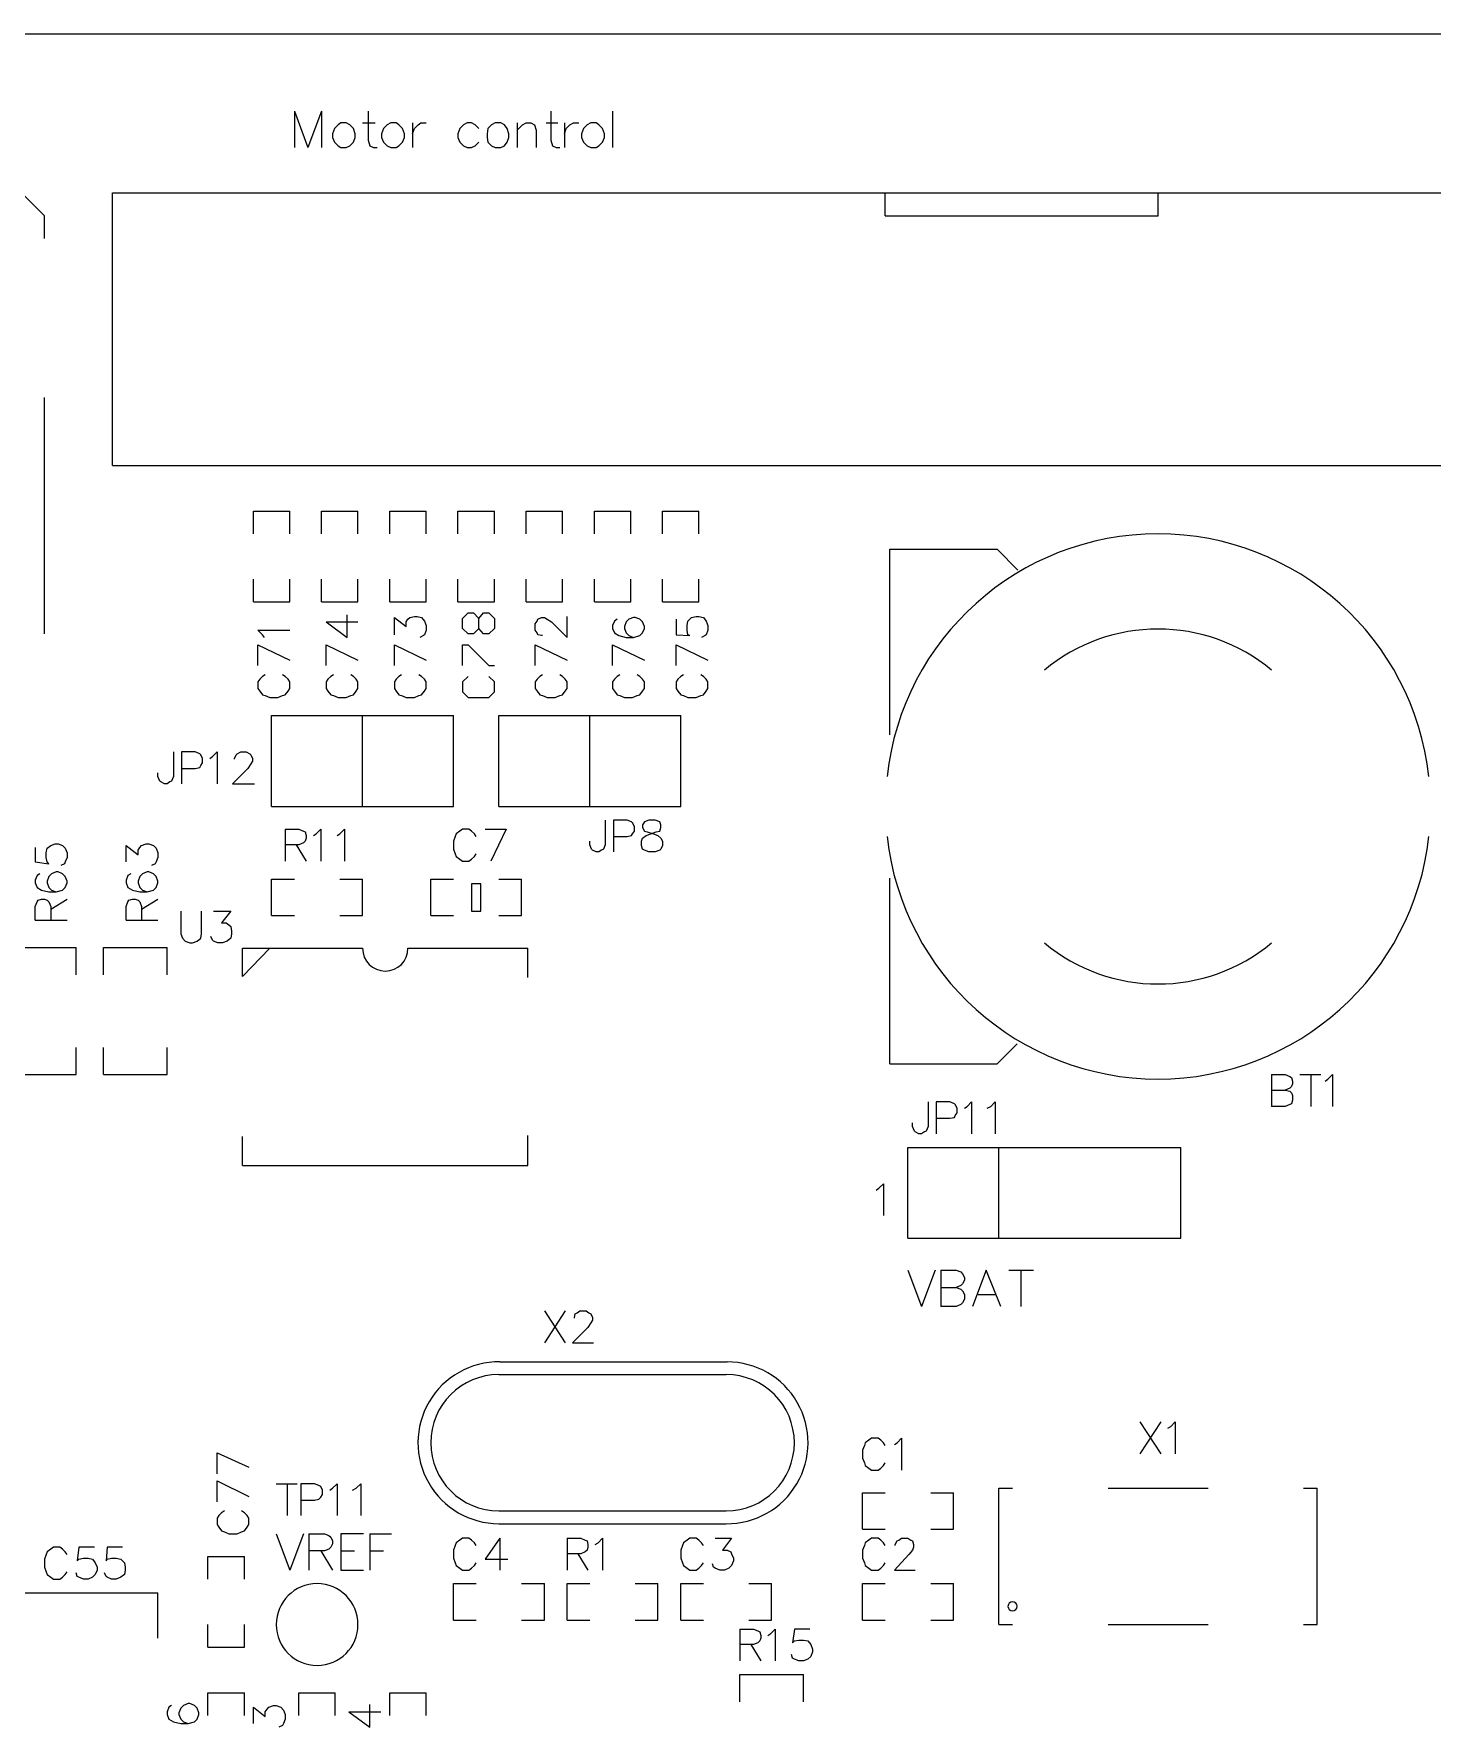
# Model space of a CAD drawing. Extents: x 38.11 to 42.78, y 50.2 to 57.
# Drawn here: x 39.714 to 41.252, y 55.135 to 57 of the extents above; entities that cross this region are included whole.
import ezdxf

# ---------------------------------------------------------------- set-up
doc = ezdxf.new("R2010")
doc.units = 0
doc.layers.get('0').update_dxf_attribs({"linetype": 'CONTINUOUS'})
doc.layers.add('gm1', color=3, linetype='CONTINUOUS')
doc.layers.add('gto', color=1, linetype='CONTINUOUS')

# ---------------------------------------------------------------- blocks, each defined once
blk = doc.blocks.new('D92')
blk.add_lwpolyline([(-0.005, -0.015), (0.005, -0.015), (0.005, 0.015), (-0.005, 0.015)], close=True)

msp = doc.modelspace()

# ---------------------------------------------------------------- linework, layer by layer
at = {"layer": 'gm1', "color": 3}
msp.add_lwpolyline([(38.15, 50.2), (38.15, 57), (42.65, 57)], dxfattribs=at)
at = {"layer": 'gto', "color": 1}
for points in [[(38.15, 50.2), (38.15, 57), (42.65, 57)], [(40, 56.915), (40, 56.875)], [(40, 56.915), (40.015, 56.875)], [(40.03, 56.915), (40.015, 56.875)], [(40.03, 56.915), (40.03, 56.875)], [(40.051, 56.902), (40.048, 56.9), (40.044, 56.896), (40.042, 56.89), (40.042, 56.886), (40.044, 56.881), (40.048, 56.877), (40.051, 56.875), (40.057, 56.875), (40.061, 56.877), (40.065, 56.881), (40.067, 56.886), (40.067, 56.89), (40.065, 56.896), (40.061, 56.9), (40.057, 56.902), (40.051, 56.902)], [(40.075, 56.902), (40.089, 56.902)], [(40.081, 56.915), (40.081, 56.883), (40.083, 56.877), (40.087, 56.875), (40.091, 56.875)], [(40.106, 56.902), (40.102, 56.9), (40.098, 56.896), (40.096, 56.89), (40.096, 56.886), (40.098, 56.881), (40.102, 56.877), (40.106, 56.875), (40.112, 56.875), (40.115, 56.877), (40.119, 56.881), (40.121, 56.886), (40.121, 56.89), (40.119, 56.896), (40.115, 56.9), (40.112, 56.902), (40.106, 56.902)], [(40.13, 56.902), (40.13, 56.875)], [(40.13, 56.89), (40.132, 56.896), (40.136, 56.9), (40.139, 56.902), (40.145, 56.902)], [(40.203, 56.896), (40.199, 56.9), (40.195, 56.902), (40.19, 56.902), (40.186, 56.9), (40.182, 56.896), (40.18, 56.89), (40.18, 56.886), (40.182, 56.881), (40.186, 56.877), (40.19, 56.875), (40.195, 56.875), (40.199, 56.877), (40.203, 56.881)], [(40.221, 56.902), (40.217, 56.9), (40.213, 56.896), (40.212, 56.89), (40.212, 56.886), (40.213, 56.881), (40.217, 56.877), (40.221, 56.875), (40.227, 56.875), (40.231, 56.877), (40.234, 56.881), (40.236, 56.886), (40.236, 56.89), (40.234, 56.896), (40.231, 56.9), (40.227, 56.902), (40.221, 56.902)], [(40.245, 56.902), (40.245, 56.875)], [(40.245, 56.894), (40.251, 56.9), (40.255, 56.902), (40.26, 56.902), (40.264, 56.9), (40.266, 56.894), (40.266, 56.875)], [(40.277, 56.902), (40.29, 56.902)], [(40.282, 56.915), (40.282, 56.883), (40.284, 56.877), (40.288, 56.875), (40.292, 56.875)], [(40.297, 56.902), (40.297, 56.875)], [(40.297, 56.89), (40.299, 56.896), (40.303, 56.9), (40.307, 56.902), (40.313, 56.902)], [(40.326, 56.902), (40.322, 56.9), (40.318, 56.896), (40.316, 56.89), (40.316, 56.886), (40.318, 56.881), (40.322, 56.877), (40.326, 56.875), (40.332, 56.875), (40.335, 56.877), (40.339, 56.881), (40.341, 56.886), (40.341, 56.89), (40.339, 56.896), (40.335, 56.9), (40.332, 56.902), (40.326, 56.902)], [(40.35, 56.915), (40.35, 56.875)], [(39.7, 56.825), (39.725, 56.8)], [(39.8, 56.525), (39.8, 56.825), (40.65, 56.825)], [(40.65, 56.8), (40.65, 56.825)], [(40.65, 56.825), (40.95, 56.825)], [(40.95, 56.8), (40.95, 56.825)], [(40.95, 56.825), (41.8, 56.825)], [(39.725, 56.775), (39.725, 56.8)], [(40.65, 56.8), (40.95, 56.8)], [(39.725, 56.34), (39.725, 56.6)], [(39.8, 56.525), (41.8, 56.525)], [(39.955, 56.45), (39.955, 56.475), (39.995, 56.475)], [(39.995, 56.45), (39.995, 56.475)], [(40.03, 56.45), (40.03, 56.475), (40.07, 56.475)], [(40.07, 56.45), (40.07, 56.475)], [(40.105, 56.475), (40.145, 56.475)], [(40.105, 56.45), (40.105, 56.475)], [(40.145, 56.45), (40.145, 56.475)], [(40.18, 56.475), (40.22, 56.475)], [(40.18, 56.45), (40.18, 56.475)], [(40.22, 56.45), (40.22, 56.475)], [(40.255, 56.45), (40.255, 56.475), (40.295, 56.475)], [(40.295, 56.45), (40.295, 56.475)], [(40.33, 56.45), (40.33, 56.475), (40.37, 56.475)], [(40.37, 56.45), (40.37, 56.475)], [(40.405, 56.45), (40.405, 56.475), (40.445, 56.475)], [(40.445, 56.45), (40.445, 56.475)], [(40.655, 56.229), (40.655, 56.433), (40.773, 56.433)], [(40.773, 56.433), (40.796, 56.41)], [(39.955, 56.375), (39.955, 56.4)], [(39.995, 56.375), (39.995, 56.4)], [(40.03, 56.375), (40.03, 56.4)], [(40.07, 56.375), (40.07, 56.4)], [(40.105, 56.375), (40.105, 56.4)], [(40.105, 56.375), (40.145, 56.375), (40.145, 56.4)], [(40.18, 56.375), (40.18, 56.4)], [(40.18, 56.375), (40.22, 56.375), (40.22, 56.4)], [(40.255, 56.375), (40.255, 56.4)], [(40.295, 56.375), (40.295, 56.4)], [(40.33, 56.375), (40.33, 56.4)], [(40.37, 56.375), (40.37, 56.4)], [(40.405, 56.375), (40.405, 56.4)], [(40.445, 56.375), (40.445, 56.4)], [(39.955, 56.375), (39.995, 56.375)], [(40.03, 56.375), (40.07, 56.375)], [(40.035, 56.353), (40.058, 56.336), (40.058, 56.361)], [(40.191, 56.34), (40.185, 56.346), (40.185, 56.357), (40.191, 56.363), (40.197, 56.363), (40.203, 56.357), (40.208, 56.363), (40.214, 56.363), (40.22, 56.357), (40.22, 56.346), (40.214, 56.34), (40.208, 56.34), (40.203, 56.346), (40.197, 56.34), (40.191, 56.34)], [(40.255, 56.375), (40.295, 56.375)], [(40.33, 56.375), (40.37, 56.375)], [(40.405, 56.375), (40.445, 56.375)], [(39.967, 56.336), (39.965, 56.339), (39.96, 56.344), (39.995, 56.344)], [(40.035, 56.353), (40.07, 56.353)], [(40.11, 56.339), (40.11, 56.358), (40.123, 56.348), (40.123, 56.353), (40.125, 56.356), (40.127, 56.358), (40.132, 56.359), (40.135, 56.359), (40.14, 56.358), (40.143, 56.354), (40.145, 56.349), (40.145, 56.344), (40.143, 56.339), (40.142, 56.338), (40.138, 56.336)], [(40.203, 56.346), (40.203, 56.357)], [(40.273, 56.338), (40.272, 56.338), (40.268, 56.339), (40.267, 56.341), (40.265, 56.344), (40.265, 56.351), (40.267, 56.354), (40.268, 56.356), (40.272, 56.358), (40.275, 56.358), (40.278, 56.356), (40.283, 56.353), (40.3, 56.336), (40.3, 56.359)], [(40.355, 56.356), (40.352, 56.354), (40.35, 56.349), (40.35, 56.346), (40.352, 56.341), (40.357, 56.338), (40.365, 56.336), (40.373, 56.336), (40.38, 56.338), (40.383, 56.341), (40.385, 56.346), (40.385, 56.348), (40.383, 56.353), (40.38, 56.356), (40.375, 56.358), (40.373, 56.358), (40.368, 56.356), (40.365, 56.353), (40.363, 56.348), (40.363, 56.346), (40.365, 56.341), (40.368, 56.338), (40.373, 56.336)], [(40.42, 56.356), (40.42, 56.339), (40.435, 56.338), (40.433, 56.339), (40.432, 56.344), (40.432, 56.349), (40.433, 56.354), (40.437, 56.358), (40.442, 56.359), (40.445, 56.359), (40.45, 56.358), (40.453, 56.354), (40.455, 56.349), (40.455, 56.344), (40.453, 56.339), (40.452, 56.338), (40.448, 56.336)], [(39.96, 56.328), (39.995, 56.311)], [(39.96, 56.305), (39.96, 56.328)], [(40.035, 56.328), (40.07, 56.311)], [(40.035, 56.305), (40.035, 56.328)], [(40.11, 56.328), (40.145, 56.311)], [(40.11, 56.305), (40.11, 56.328)], [(40.185, 56.305), (40.185, 56.328), (40.191, 56.328), (40.214, 56.305), (40.22, 56.305)], [(40.265, 56.328), (40.3, 56.311)], [(40.265, 56.305), (40.265, 56.328)], [(40.35, 56.328), (40.385, 56.311)], [(40.35, 56.305), (40.35, 56.328)], [(40.42, 56.328), (40.455, 56.311)], [(40.42, 56.305), (40.42, 56.328)], [(39.968, 56.295), (39.965, 56.293), (39.962, 56.29), (39.96, 56.287), (39.96, 56.28), (39.962, 56.277), (39.965, 56.273), (39.968, 56.272), (39.973, 56.27), (39.982, 56.27), (39.987, 56.272), (39.99, 56.273), (39.993, 56.277), (39.995, 56.28), (39.995, 56.287), (39.993, 56.29), (39.99, 56.293), (39.987, 56.295)], [(40.043, 56.295), (40.04, 56.293), (40.037, 56.29), (40.035, 56.287), (40.035, 56.28), (40.037, 56.277), (40.04, 56.273), (40.043, 56.272), (40.048, 56.27), (40.057, 56.27), (40.062, 56.272), (40.065, 56.273), (40.068, 56.277), (40.07, 56.28), (40.07, 56.287), (40.068, 56.29), (40.065, 56.293), (40.062, 56.295)], [(40.118, 56.295), (40.115, 56.293), (40.112, 56.29), (40.11, 56.287), (40.11, 56.28), (40.112, 56.277), (40.115, 56.273), (40.118, 56.272), (40.123, 56.27), (40.132, 56.27), (40.137, 56.272), (40.14, 56.273), (40.143, 56.277), (40.145, 56.28), (40.145, 56.287), (40.143, 56.29), (40.14, 56.293), (40.137, 56.295)], [(40.191, 56.293), (40.185, 56.287), (40.185, 56.276), (40.191, 56.27), (40.214, 56.27), (40.22, 56.276), (40.22, 56.287), (40.214, 56.293)], [(40.273, 56.295), (40.27, 56.293), (40.267, 56.29), (40.265, 56.287), (40.265, 56.28), (40.267, 56.277), (40.27, 56.273), (40.273, 56.272), (40.278, 56.27), (40.287, 56.27), (40.292, 56.272), (40.295, 56.273), (40.298, 56.277), (40.3, 56.28), (40.3, 56.287), (40.298, 56.29), (40.295, 56.293), (40.292, 56.295)], [(40.358, 56.295), (40.355, 56.293), (40.352, 56.29), (40.35, 56.287), (40.35, 56.28), (40.352, 56.277), (40.355, 56.273), (40.358, 56.272), (40.363, 56.27), (40.372, 56.27), (40.377, 56.272), (40.38, 56.273), (40.383, 56.277), (40.385, 56.28), (40.385, 56.287), (40.383, 56.29), (40.38, 56.293), (40.377, 56.295)], [(40.428, 56.295), (40.425, 56.293), (40.422, 56.29), (40.42, 56.287), (40.42, 56.28), (40.422, 56.277), (40.425, 56.273), (40.428, 56.272), (40.433, 56.27), (40.442, 56.27), (40.447, 56.272), (40.45, 56.273), (40.453, 56.277), (40.455, 56.28), (40.455, 56.287), (40.453, 56.29), (40.45, 56.293), (40.447, 56.295)], [(39.975, 56.25), (40.175, 56.25)], [(39.975, 56.15), (39.975, 56.25)], [(39.975, 56.15), (40.175, 56.15), (40.175, 56.25)], [(40.075, 56.15), (40.075, 56.25)], [(40.225, 56.25), (40.425, 56.25)], [(40.225, 56.15), (40.225, 56.25)], [(40.225, 56.15), (40.425, 56.15), (40.425, 56.25)], [(40.325, 56.15), (40.325, 56.25)], [(39.867, 56.21), (39.867, 56.183), (39.865, 56.178), (39.863, 56.177), (39.86, 56.175), (39.857, 56.175), (39.853, 56.177), (39.852, 56.178), (39.85, 56.183), (39.85, 56.187)], [(39.876, 56.192), (39.891, 56.192), (39.896, 56.193), (39.897, 56.195), (39.899, 56.198), (39.899, 56.203), (39.897, 56.207), (39.896, 56.208), (39.891, 56.21), (39.876, 56.21), (39.876, 56.175)], [(39.907, 56.203), (39.91, 56.205), (39.915, 56.21), (39.915, 56.175)], [(39.934, 56.202), (39.934, 56.203), (39.936, 56.207), (39.937, 56.208), (39.941, 56.21), (39.947, 56.21), (39.951, 56.208), (39.952, 56.207), (39.954, 56.203), (39.954, 56.2), (39.952, 56.197), (39.949, 56.192), (39.932, 56.175), (39.956, 56.175)], [(39.99, 56.125), (39.99, 56.09)], [(39.99, 56.125), (40.005, 56.125), (40.01, 56.123), (40.012, 56.122), (40.013, 56.118), (40.013, 56.115), (40.012, 56.112), (40.01, 56.11), (40.005, 56.108), (39.99, 56.108)], [(40.021, 56.118), (40.024, 56.12), (40.029, 56.125), (40.029, 56.09)], [(40.047, 56.118), (40.05, 56.12), (40.055, 56.125), (40.055, 56.09)], [(40.2, 56.117), (40.198, 56.12), (40.195, 56.123), (40.192, 56.125), (40.185, 56.125), (40.182, 56.123), (40.178, 56.12), (40.177, 56.117), (40.175, 56.112), (40.175, 56.103), (40.177, 56.098), (40.178, 56.095), (40.182, 56.092), (40.185, 56.09), (40.192, 56.09), (40.195, 56.092), (40.198, 56.095), (40.2, 56.098)], [(40.21, 56.125), (40.233, 56.125)], [(40.233, 56.125), (40.216, 56.09)], [(40.342, 56.135), (40.342, 56.108), (40.34, 56.103), (40.338, 56.102), (40.335, 56.1), (40.332, 56.1), (40.328, 56.102), (40.327, 56.103), (40.325, 56.108), (40.325, 56.112)], [(40.351, 56.117), (40.366, 56.117), (40.371, 56.118), (40.372, 56.12), (40.374, 56.123), (40.374, 56.128), (40.372, 56.132), (40.371, 56.133), (40.366, 56.135), (40.351, 56.135), (40.351, 56.1)], [(40.39, 56.135), (40.385, 56.133), (40.383, 56.13), (40.383, 56.127), (40.385, 56.123), (40.388, 56.122), (40.395, 56.12), (40.4, 56.118), (40.403, 56.115), (40.405, 56.112), (40.405, 56.107), (40.403, 56.103), (40.402, 56.102), (40.397, 56.1), (40.39, 56.1), (40.385, 56.102), (40.383, 56.103), (40.382, 56.107), (40.382, 56.112), (40.383, 56.115), (40.387, 56.118), (40.392, 56.12), (40.398, 56.122), (40.402, 56.123), (40.403, 56.127), (40.403, 56.13), (40.402, 56.133), (40.397, 56.135), (40.39, 56.135)], [(39.715, 56.105), (39.715, 56.089), (39.73, 56.087), (39.728, 56.089), (39.727, 56.094), (39.727, 56.099), (39.728, 56.104), (39.732, 56.107), (39.737, 56.109), (39.74, 56.109), (39.745, 56.107), (39.748, 56.104), (39.75, 56.099), (39.75, 56.094), (39.748, 56.089), (39.747, 56.087), (39.743, 56.085)], [(39.815, 56.089), (39.815, 56.107), (39.828, 56.097), (39.828, 56.102), (39.83, 56.105), (39.832, 56.107), (39.837, 56.109), (39.84, 56.109), (39.845, 56.107), (39.848, 56.104), (39.85, 56.099), (39.85, 56.094), (39.848, 56.089), (39.847, 56.087), (39.843, 56.085)], [(40.002, 56.108), (40.013, 56.09)], [(39.72, 56.076), (39.717, 56.074), (39.715, 56.069), (39.715, 56.066), (39.717, 56.061), (39.722, 56.058), (39.73, 56.056), (39.738, 56.056), (39.745, 56.058), (39.748, 56.061), (39.75, 56.066), (39.75, 56.068), (39.748, 56.073), (39.745, 56.076), (39.74, 56.078), (39.738, 56.078), (39.733, 56.076), (39.73, 56.073), (39.728, 56.068), (39.728, 56.066), (39.73, 56.061), (39.733, 56.058), (39.738, 56.056)], [(39.82, 56.076), (39.817, 56.074), (39.815, 56.069), (39.815, 56.066), (39.817, 56.061), (39.822, 56.058), (39.83, 56.056), (39.838, 56.056), (39.845, 56.058), (39.848, 56.061), (39.85, 56.066), (39.85, 56.068), (39.848, 56.073), (39.845, 56.076), (39.84, 56.078), (39.838, 56.078), (39.833, 56.076), (39.83, 56.073), (39.828, 56.068), (39.828, 56.066), (39.83, 56.061), (39.833, 56.058), (39.838, 56.056)], [(39.975, 56.03), (39.975, 56.07), (40, 56.07)], [(40.05, 56.07), (40.075, 56.07)], [(40.075, 56.03), (40.075, 56.07)], [(40.15, 56.03), (40.15, 56.07), (40.175, 56.07)], [(40.225, 56.07), (40.25, 56.07)], [(40.25, 56.03), (40.25, 56.07)], [(40.655, 55.867), (40.655, 56.071)], [(39.715, 56.025), (39.715, 56.04), (39.717, 56.045), (39.718, 56.047), (39.722, 56.048), (39.725, 56.048), (39.728, 56.047), (39.73, 56.045), (39.732, 56.04), (39.732, 56.025)], [(39.732, 56.037), (39.75, 56.048)], [(39.815, 56.025), (39.815, 56.04), (39.817, 56.045), (39.818, 56.047), (39.822, 56.048), (39.825, 56.048), (39.828, 56.047), (39.83, 56.045), (39.832, 56.04), (39.832, 56.025)], [(39.832, 56.037), (39.85, 56.048)], [(39.715, 56.025), (39.75, 56.025)], [(39.815, 56.025), (39.85, 56.025)], [(39.875, 56.035), (39.875, 56.01), (39.877, 56.005), (39.88, 56.002), (39.885, 56), (39.888, 56), (39.893, 56.002), (39.897, 56.005), (39.898, 56.01), (39.898, 56.035)], [(39.911, 56.035), (39.93, 56.035), (39.92, 56.022), (39.925, 56.022), (39.928, 56.02), (39.93, 56.018), (39.931, 56.013), (39.931, 56.01), (39.93, 56.005), (39.926, 56.002), (39.921, 56), (39.916, 56), (39.911, 56.002), (39.91, 56.003), (39.908, 56.007)], [(39.975, 56.03), (40, 56.03)], [(40.05, 56.03), (40.075, 56.03)], [(40.15, 56.03), (40.175, 56.03)], [(40.225, 56.03), (40.25, 56.03)], [(39.69, 55.965), (39.69, 55.995), (39.76, 55.995)], [(39.76, 55.965), (39.76, 55.995)], [(39.79, 55.965), (39.79, 55.995), (39.86, 55.995)], [(39.86, 55.965), (39.86, 55.995)], [(39.943, 55.994), (40.075, 55.994)], [(39.943, 55.963), (39.973, 55.994)], [(39.943, 55.963), (39.943, 55.994)], [(40.125, 55.994), (40.257, 55.994)], [(40.257, 55.962), (40.257, 55.994)], [(39.76, 55.855), (39.76, 55.885)], [(39.79, 55.855), (39.79, 55.885)], [(39.86, 55.855), (39.86, 55.885)], [(40.655, 55.867), (40.773, 55.867), (40.795, 55.889)], [(39.69, 55.855), (39.76, 55.855)], [(39.79, 55.855), (39.86, 55.855)], [(41.075, 55.855), (41.075, 55.82)], [(41.075, 55.855), (41.09, 55.855), (41.095, 55.853), (41.097, 55.852), (41.098, 55.848), (41.098, 55.845), (41.097, 55.842), (41.095, 55.84), (41.09, 55.838)], [(41.106, 55.855), (41.129, 55.855)], [(41.118, 55.855), (41.118, 55.82)], [(41.134, 55.848), (41.137, 55.85), (41.142, 55.855), (41.142, 55.82)], [(40.697, 55.825), (40.697, 55.798), (40.695, 55.793), (40.693, 55.792), (40.69, 55.79), (40.687, 55.79), (40.683, 55.792), (40.682, 55.793), (40.68, 55.798), (40.68, 55.802)], [(40.706, 55.807), (40.721, 55.807), (40.726, 55.808), (40.727, 55.81), (40.729, 55.813), (40.729, 55.818), (40.727, 55.822), (40.726, 55.823), (40.721, 55.825), (40.706, 55.825), (40.706, 55.79)], [(40.737, 55.818), (40.74, 55.82), (40.745, 55.825), (40.745, 55.79)], [(40.762, 55.818), (40.766, 55.82), (40.771, 55.825), (40.771, 55.79)], [(41.075, 55.838), (41.09, 55.838), (41.095, 55.837), (41.097, 55.835), (41.098, 55.832), (41.098, 55.827), (41.097, 55.823), (41.095, 55.822), (41.09, 55.82), (41.075, 55.82)], [(39.943, 55.755), (39.943, 55.787)], [(40.257, 55.755), (40.257, 55.788)], [(40.675, 55.675), (40.675, 55.775), (40.975, 55.775)], [(40.775, 55.675), (40.775, 55.775)], [(40.975, 55.675), (40.975, 55.775)], [(39.943, 55.755), (40.257, 55.755)], [(40.64, 55.728), (40.643, 55.73), (40.648, 55.735), (40.648, 55.7)], [(40.675, 55.675), (40.975, 55.675)], [(40.675, 55.64), (40.69, 55.6)], [(40.705, 55.64), (40.69, 55.6)], [(40.711, 55.64), (40.711, 55.6)], [(40.711, 55.64), (40.728, 55.64), (40.733, 55.638), (40.735, 55.636), (40.737, 55.632), (40.737, 55.629), (40.735, 55.625), (40.733, 55.623), (40.728, 55.621)], [(40.777, 55.6), (40.761, 55.64), (40.746, 55.6)], [(40.786, 55.64), (40.813, 55.64)], [(40.799, 55.64), (40.799, 55.6)], [(40.711, 55.621), (40.728, 55.621), (40.733, 55.619), (40.735, 55.617), (40.737, 55.613), (40.737, 55.608), (40.735, 55.604), (40.733, 55.602), (40.728, 55.6), (40.711, 55.6)], [(40.752, 55.613), (40.771, 55.613)], [(40.275, 55.595), (40.298, 55.56)], [(40.298, 55.595), (40.275, 55.56)], [(40.308, 55.587), (40.308, 55.588), (40.309, 55.592), (40.311, 55.593), (40.314, 55.595), (40.321, 55.595), (40.324, 55.593), (40.326, 55.592), (40.328, 55.588), (40.328, 55.585), (40.326, 55.582), (40.323, 55.577), (40.306, 55.56), (40.329, 55.56)], [(40.225, 55.525), (40.475, 55.525)], [(40.226, 55.539), (40.476, 55.539)], [(40.93, 55.473), (40.953, 55.438)], [(40.953, 55.473), (40.93, 55.438)], [(40.961, 55.466), (40.964, 55.468), (40.969, 55.473), (40.969, 55.438)], [(40.65, 55.447), (40.648, 55.45), (40.645, 55.453), (40.642, 55.455), (40.635, 55.455), (40.632, 55.453), (40.628, 55.45), (40.627, 55.447), (40.625, 55.442), (40.625, 55.433), (40.627, 55.428), (40.628, 55.425), (40.632, 55.422), (40.635, 55.42), (40.642, 55.42), (40.645, 55.422), (40.648, 55.425), (40.65, 55.428)], [(40.66, 55.448), (40.663, 55.45), (40.668, 55.455), (40.668, 55.42)], [(39.915, 55.439), (39.95, 55.423)], [(39.915, 55.416), (39.915, 55.439)], [(39.915, 55.408), (39.95, 55.391)], [(39.915, 55.385), (39.915, 55.408)], [(39.98, 55.405), (40.003, 55.405)], [(39.992, 55.405), (39.992, 55.37)], [(40.007, 55.387), (40.022, 55.387), (40.027, 55.388), (40.029, 55.39), (40.031, 55.393), (40.031, 55.398), (40.029, 55.402), (40.027, 55.403), (40.022, 55.405), (40.007, 55.405), (40.007, 55.37)], [(40.039, 55.398), (40.042, 55.4), (40.047, 55.405), (40.047, 55.37)], [(40.064, 55.398), (40.068, 55.4), (40.073, 55.405), (40.073, 55.37)], [(40.625, 55.395), (40.65, 55.395)], [(40.625, 55.355), (40.625, 55.395)], [(40.7, 55.355), (40.725, 55.355), (40.725, 55.395)], [(40.7, 55.395), (40.725, 55.395)], [(40.775, 55.25), (40.775, 55.4), (40.79, 55.4)], [(40.895, 55.4), (41.005, 55.4)], [(41.11, 55.4), (41.125, 55.4)], [(41.125, 55.39), (41.125, 55.4)], [(39.923, 55.375), (39.92, 55.373), (39.917, 55.37), (39.915, 55.367), (39.915, 55.36), (39.917, 55.357), (39.92, 55.353), (39.923, 55.352), (39.928, 55.35), (39.937, 55.35), (39.942, 55.352), (39.945, 55.353), (39.948, 55.357), (39.95, 55.36), (39.95, 55.367), (39.948, 55.37), (39.945, 55.373), (39.942, 55.375)], [(40.225, 55.375), (40.475, 55.375)], [(41.125, 55.26), (41.125, 55.39)], [(40.225, 55.361), (40.475, 55.361)], [(40.625, 55.355), (40.65, 55.355)], [(39.75, 55.327), (39.748, 55.33), (39.745, 55.333), (39.742, 55.335), (39.735, 55.335), (39.732, 55.333), (39.728, 55.33), (39.727, 55.327), (39.725, 55.322), (39.725, 55.313), (39.727, 55.308), (39.728, 55.305), (39.732, 55.302), (39.735, 55.3), (39.742, 55.3), (39.745, 55.302), (39.748, 55.305), (39.75, 55.308)], [(39.78, 55.335), (39.763, 55.335), (39.761, 55.32), (39.763, 55.322), (39.768, 55.323), (39.773, 55.323), (39.778, 55.322), (39.781, 55.318), (39.783, 55.313), (39.783, 55.31), (39.781, 55.305), (39.778, 55.302), (39.773, 55.3), (39.768, 55.3), (39.763, 55.302), (39.761, 55.303), (39.76, 55.307)], [(39.811, 55.335), (39.794, 55.335), (39.793, 55.32), (39.794, 55.322), (39.799, 55.323), (39.804, 55.323), (39.809, 55.322), (39.813, 55.318), (39.814, 55.313), (39.814, 55.31), (39.813, 55.305), (39.809, 55.302), (39.804, 55.3), (39.799, 55.3), (39.794, 55.302), (39.793, 55.303), (39.791, 55.307)], [(39.98, 55.35), (39.995, 55.31)], [(40.01, 55.35), (39.995, 55.31)], [(40.016, 55.35), (40.016, 55.31)], [(40.016, 55.35), (40.033, 55.35), (40.038, 55.348), (40.04, 55.346), (40.042, 55.342), (40.042, 55.339), (40.04, 55.335), (40.038, 55.333), (40.033, 55.331), (40.016, 55.331)], [(40.076, 55.35), (40.051, 55.35), (40.051, 55.31), (40.076, 55.31)], [(40.083, 55.35), (40.083, 55.31)], [(40.083, 55.35), (40.107, 55.35)], [(40.2, 55.337), (40.198, 55.34), (40.195, 55.343), (40.192, 55.345), (40.185, 55.345), (40.182, 55.343), (40.178, 55.34), (40.177, 55.337), (40.175, 55.332), (40.175, 55.323), (40.177, 55.318), (40.178, 55.315), (40.182, 55.312), (40.185, 55.31), (40.192, 55.31), (40.195, 55.312), (40.198, 55.315), (40.2, 55.318)], [(40.226, 55.345), (40.21, 55.322), (40.235, 55.322)], [(40.226, 55.345), (40.226, 55.31)], [(40.3, 55.345), (40.3, 55.31)], [(40.3, 55.345), (40.315, 55.345), (40.32, 55.343), (40.322, 55.342), (40.323, 55.338), (40.323, 55.335), (40.322, 55.332), (40.32, 55.33), (40.315, 55.328), (40.3, 55.328)], [(40.331, 55.338), (40.334, 55.34), (40.339, 55.345), (40.339, 55.31)], [(40.45, 55.337), (40.448, 55.34), (40.445, 55.343), (40.442, 55.345), (40.435, 55.345), (40.432, 55.343), (40.428, 55.34), (40.427, 55.337), (40.425, 55.332), (40.425, 55.323), (40.427, 55.318), (40.428, 55.315), (40.432, 55.312), (40.435, 55.31), (40.442, 55.31), (40.445, 55.312), (40.448, 55.315), (40.45, 55.318)], [(40.463, 55.345), (40.481, 55.345), (40.471, 55.332), (40.476, 55.332), (40.48, 55.33), (40.481, 55.328), (40.483, 55.323), (40.483, 55.32), (40.481, 55.315), (40.478, 55.312), (40.473, 55.31), (40.468, 55.31), (40.463, 55.312), (40.461, 55.313), (40.46, 55.317)], [(40.65, 55.337), (40.648, 55.34), (40.645, 55.343), (40.642, 55.345), (40.635, 55.345), (40.632, 55.343), (40.628, 55.34), (40.627, 55.337), (40.625, 55.332), (40.625, 55.323), (40.627, 55.318), (40.628, 55.315), (40.632, 55.312), (40.635, 55.31), (40.642, 55.31), (40.645, 55.312), (40.648, 55.315), (40.65, 55.318)], [(40.661, 55.337), (40.661, 55.338), (40.663, 55.342), (40.665, 55.343), (40.668, 55.345), (40.675, 55.345), (40.678, 55.343), (40.68, 55.342), (40.681, 55.338), (40.681, 55.335), (40.68, 55.332), (40.676, 55.327), (40.66, 55.31), (40.683, 55.31)], [(39.905, 55.3), (39.905, 55.325), (39.945, 55.325)], [(39.945, 55.3), (39.945, 55.325)], [(40.029, 55.331), (40.042, 55.31)], [(40.051, 55.331), (40.066, 55.331)], [(40.083, 55.331), (40.098, 55.331)], [(40.312, 55.328), (40.323, 55.31)], [(39.7, 55.285), (39.85, 55.285)], [(39.85, 55.235), (39.85, 55.285)], [(40.175, 55.255), (40.175, 55.295), (40.2, 55.295)], [(40.25, 55.295), (40.275, 55.295)], [(40.275, 55.255), (40.275, 55.295)], [(40.3, 55.295), (40.325, 55.295)], [(40.3, 55.255), (40.3, 55.295)], [(40.375, 55.255), (40.4, 55.255), (40.4, 55.295)], [(40.375, 55.295), (40.4, 55.295)], [(40.425, 55.295), (40.45, 55.295)], [(40.425, 55.255), (40.425, 55.295)], [(40.5, 55.255), (40.525, 55.255), (40.525, 55.295)], [(40.5, 55.295), (40.525, 55.295)], [(40.625, 55.255), (40.625, 55.295), (40.65, 55.295)], [(40.7, 55.295), (40.725, 55.295)], [(40.725, 55.255), (40.725, 55.295)], [(41.125, 55.25), (41.125, 55.26)], [(39.905, 55.225), (39.905, 55.25)], [(39.945, 55.225), (39.945, 55.25)], [(40.175, 55.255), (40.2, 55.255)], [(40.25, 55.255), (40.275, 55.255)], [(40.3, 55.255), (40.325, 55.255)], [(40.425, 55.255), (40.45, 55.255)], [(40.49, 55.245), (40.49, 55.21)], [(40.49, 55.245), (40.505, 55.245), (40.51, 55.243), (40.512, 55.242), (40.513, 55.238), (40.513, 55.235), (40.512, 55.232), (40.51, 55.23), (40.505, 55.228), (40.49, 55.228)], [(40.521, 55.238), (40.524, 55.24), (40.529, 55.245), (40.529, 55.21)], [(40.567, 55.245), (40.55, 55.245), (40.548, 55.23), (40.55, 55.232), (40.555, 55.233), (40.56, 55.233), (40.565, 55.232), (40.568, 55.228), (40.57, 55.223), (40.57, 55.22), (40.568, 55.215), (40.565, 55.212), (40.56, 55.21), (40.555, 55.21), (40.55, 55.212), (40.548, 55.213), (40.547, 55.217)], [(40.625, 55.255), (40.65, 55.255)], [(40.7, 55.255), (40.725, 55.255)], [(40.775, 55.25), (40.79, 55.25)], [(40.895, 55.25), (41.005, 55.25)], [(41.11, 55.25), (41.125, 55.25)], [(39.905, 55.225), (39.945, 55.225)], [(40.502, 55.228), (40.513, 55.21)], [(40.49, 55.165), (40.49, 55.195), (40.56, 55.195)], [(40.56, 55.165), (40.56, 55.195)], [(39.905, 55.15), (39.905, 55.175), (39.945, 55.175)], [(39.945, 55.15), (39.945, 55.175)], [(40.005, 55.15), (40.005, 55.175), (40.045, 55.175)], [(40.045, 55.15), (40.045, 55.175)], [(40.105, 55.15), (40.105, 55.175), (40.145, 55.175)], [(40.145, 55.15), (40.145, 55.175)], [(39.865, 55.161), (39.862, 55.159), (39.86, 55.154), (39.86, 55.151), (39.862, 55.146), (39.867, 55.143), (39.875, 55.141), (39.883, 55.141), (39.89, 55.143), (39.893, 55.146), (39.895, 55.151), (39.895, 55.153), (39.893, 55.158), (39.89, 55.161), (39.885, 55.163), (39.883, 55.163), (39.878, 55.161), (39.875, 55.158), (39.873, 55.153), (39.873, 55.151), (39.875, 55.146), (39.878, 55.143), (39.883, 55.141)], [(39.955, 55.141), (39.955, 55.159), (39.968, 55.149), (39.968, 55.154), (39.97, 55.157), (39.972, 55.159), (39.977, 55.161), (39.98, 55.161), (39.985, 55.159), (39.988, 55.156), (39.99, 55.151), (39.99, 55.146), (39.988, 55.141), (39.987, 55.139), (39.983, 55.137)], [(40.06, 55.154), (40.083, 55.137), (40.083, 55.162)], [(40.06, 55.154), (40.095, 55.154)]]:
    msp.add_lwpolyline(points, dxfattribs=at)
for points in [[(40.95, 56.45), (40.95, 56.45, 0.382713), (40.652, 56.183), (40.652, 56.183)], [(41.248, 56.183), (41.248, 56.183, 0.381822), (40.95, 56.45), (40.95, 56.45)], [(41.075, 56.3), (41.075, 56.3, 0.36205), (40.825, 56.3), (40.825, 56.3)], [(40.652, 56.117), (40.652, 56.117, 0.895375), (41.248, 56.117), (41.248, 56.117)], [(40.075, 55.994), (40.075, 55.994, 1), (40.125, 55.994), (40.125, 55.994)], [(40.825, 56), (40.825, 56, 0.36205), (41.075, 56), (41.075, 56)], [(40.226, 55.539), (40.226, 55.539, 1.005665), (40.225, 55.361), (40.225, 55.361)], [(40.225, 55.525), (40.225, 55.525, 1), (40.225, 55.375), (40.225, 55.375)], [(40.475, 55.361), (40.475, 55.361, 1.005665), (40.476, 55.539), (40.476, 55.539)], [(40.475, 55.375), (40.475, 55.375, 1), (40.475, 55.525), (40.475, 55.525)], [(40.07, 55.25), (40.07, 55.25, 1), (39.98, 55.25), (39.98, 55.25), (39.98, 55.25, 1), (40.07, 55.25), (40.07, 55.25)], [(40.795, 55.27), (40.795, 55.27, 1), (40.785, 55.27), (40.785, 55.27), (40.785, 55.27, 1), (40.795, 55.27), (40.795, 55.27)]]:
    msp.add_lwpolyline(points, format="xyb", dxfattribs=at)

# ---------------------------------------------------------------- block references
at = {"layer": 'gto'}
msp.add_blockref('D92', (40.2, 56.05), dxfattribs=at)

doc.saveas('drawing.dxf')
